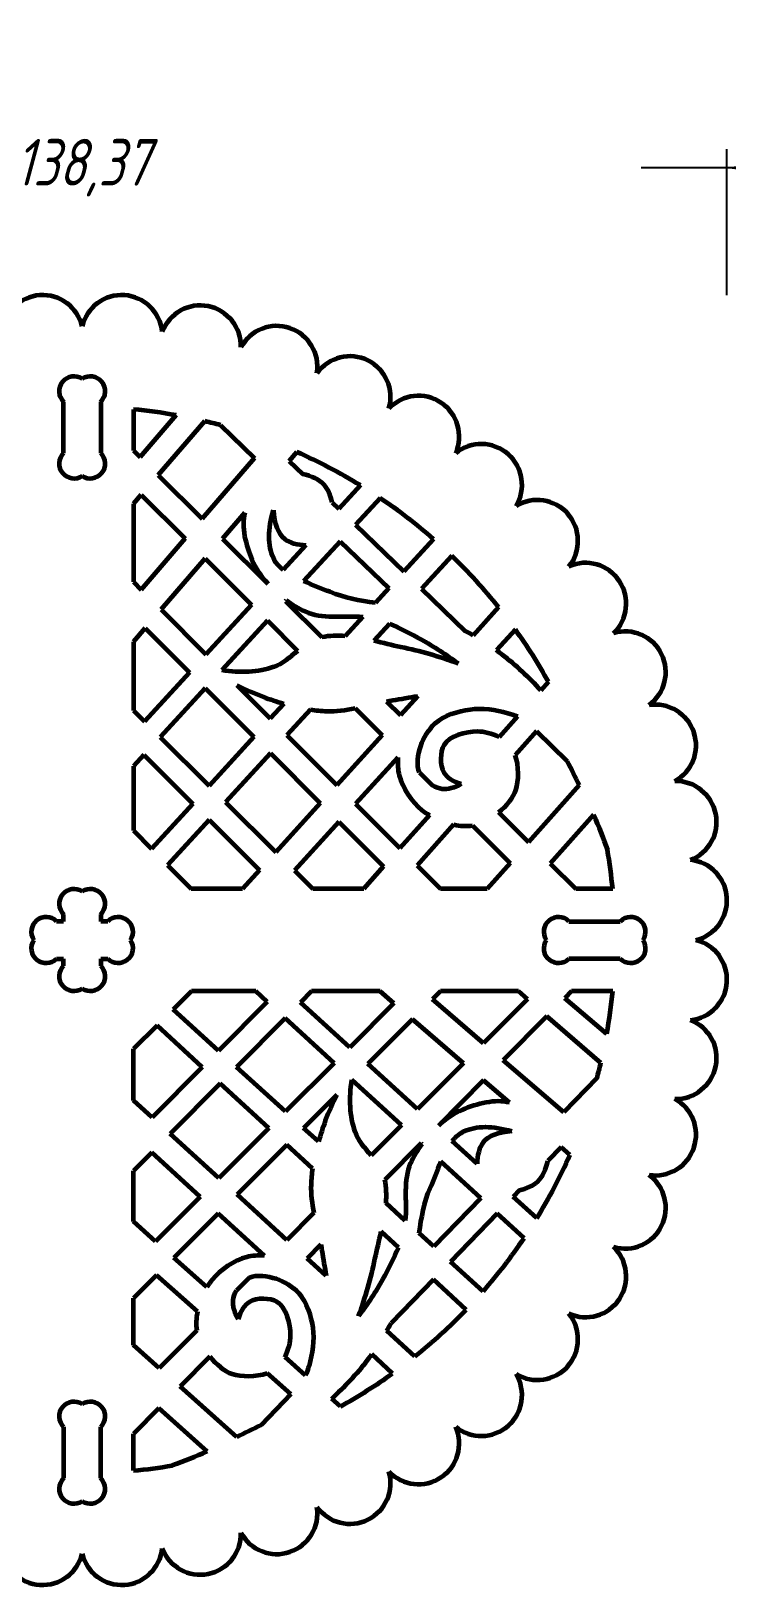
# Model space of a CAD drawing. Header units: millimetres. Extents: x -301 to 292, y 59 to 447.
# Drawn here: x 147 to 221.7, y 253.7 to 420.4 of the extents above; entities that cross this region are included whole.
import ezdxf

# ---------------------------------------------------------------- set-up
doc = ezdxf.new("R2010")
doc.units = ezdxf.units.MM
doc.linetypes.add('K5LT32775', pattern=[0])
doc.linetypes.add('K5LT_THIN', pattern=[0])
doc.styles.add('KDIMTEXTSTYLE', font='GOST_AU.SHX', dxfattribs={"width": 0.96, "oblique": 15, "height": 5})
doc.dimstyles.new('KDIMSTYLE (1.00)', dxfattribs={"dimtxt": 5, "dimasz": 1, "dimexe": 2, "dimexo": 0, "dimgap": 1, "dimtad": 1, "dimtxsty": 'KDIMTEXTSTYLE', "dimsah": 1, "dimcen": 0, "dimdle": 1, "dimadec": 0, "dimazin": 0, "dimtfac": 0.667, "dimtmove": 0, "dimatfit": 3, "dimfxl": 1, "dimtvp": 1, "dimtolj": 1, "dimtzin": 0, "dimarcsym": 0})

# ---------------------------------------------------------------- blocks, each defined once
blk = doc.blocks.new('KDIMARROW_01')
blk.add_hatch(color=0).paths.add_polyline_path([(0, 0), (-5, 0.658262491226197), (-4.5, 6e-16), (-5, -0.6582624912261956)])
at = {"color": 0, "linetype": 'K5LT_THIN', "lineweight": 18}
for p, q in [((-4.5, 6e-16), (-5, 0.658262491226197)), ((-5, 0.658262491226197), (0, 0)), ((0, 0), (-5, -0.6582624912261956)), ((-5, -0.6582624912261956), (-4.5, 6e-16)), ((0, 0), (-1, 0))]:
    blk.add_line(p, q, dxfattribs=at)

msp = doc.modelspace()

# ---------------------------------------------------------------- linework, layer by layer
at = {"color": 30, "linetype": 'K5LT32775', "lineweight": 60, "true_color": 0xff8000}
for p, q in [((150.4930655470616, 375.1671131626011), (150.4930655470616, 380.6769851020666)), ((154.4930655470616, 380.6769851020667), (154.4930655470616, 375.1671131626013)), ((157.9930655470615, 379.8570464815456), (157.9930655470615, 375.4396029054566)), ((162.5644529012098, 379.2284522904438), (158.7219494178477, 374.7176873317143)), ((165.6722877509648, 378.5830941950354), (160.6533684270863, 372.8047331313594)), ((167.3317245457384, 378.1638630562579), (170.9800651424099, 374.6298869894615)), ((157.9930655470615, 375.4396029054566), (158.7219494178477, 374.7176873317143)), ((175.545444473431, 375.2711793351999), (174.7250277191781, 374.3191598934047)), ((170.9800651424099, 374.6298869894615), (165.382371276724, 368.1209406340128)), ((174.7250277191781, 374.3191598934047), (176.1804505947565, 372.9130242466805)), ((160.6533684270863, 372.8047331313594), (165.382371276724, 368.1209406340128)), ((158.8291217748825, 370.7044491567828), (157.9930655470616, 369.7418844208046)), ((158.8291217748825, 370.7044491567828), (163.5505544905053, 365.9909211151538)), ((182.352888840066, 371.7096942350117), (180.0429449070081, 369.1813315346445)), ((184.4745552791173, 370.3459627445991), (181.821281917495, 367.463217092242)), ((157.9930655470616, 369.7418844208046), (157.9930655470615, 361.3616757355537)), ((169.9401674586123, 368.766762321417), (167.5410945772308, 365.9828552235682)), ((179.3401204825513, 369.8603551319783), (180.0429449070081, 369.1813315346445)), ((181.821281917495, 367.463217092242), (187.0112708360273, 362.4489847705523)), ((163.5505544905053, 365.9909211151539), (158.8405590508183, 360.5141822317969)), ((167.5410945772308, 365.9828552235682), (172.4216572237154, 361.148951875807)), ((176.4958818707998, 365.2988728531786), (174.0660876083796, 362.6393272708161)), ((180.1986634603822, 365.7002640658653), (176.259703808125, 361.4206376328723)), ((180.1986634603822, 365.7002640658653), (185.3927544358512, 360.6689922562056)), ((190.1889575494771, 365.943702873047), (187.0112708360273, 362.4489847705524)), ((165.6993712747743, 363.8457019033116), (160.9825193863495, 358.3722218962657)), ((165.6993712747743, 363.8457019033116), (170.6514970083433, 358.9018670724957)), ((192.1568966745659, 364.1364075550869), (188.9153738531031, 360.6093633297521)), ((157.9930655470615, 361.3616757355537), (158.8405590508183, 360.5141822317969)), ((185.3927544358512, 360.6689922562056), (183.9601990315533, 359.0935136909221)), ((188.9153738531031, 360.6093633297521), (193.6102601730549, 356.073467183982)), ((170.6514970083433, 358.9018670724957), (165.7823870814212, 353.5723542011941)), ((174.387941158765, 359.3869928084326), (174.2986136048993, 359.2899396282865)), ((174.2986136048993, 359.2899396282865), (178.2247383092729, 355.4013495769184)), ((197.1817583082235, 358.625875250843), (194.4407209451719, 355.6135893987394)), ((160.9825193863495, 358.3722218962657), (165.7823870814212, 353.5723542011941)), ((172.3660256413627, 357.1902089219575), (167.4767089135636, 351.8780323690516)), ((172.3660256413627, 357.1902089219575), (175.6152774028083, 353.9463970931436)), ((182.6047249339593, 357.6028066787189), (180.7281760635247, 355.5390383154103)), ((185.4662605703346, 356.8564435582281), (183.7815854497274, 355.0233780569273)), ((159.271558736171, 356.3868068073214), (157.9930655470615, 354.9032310929965)), ((159.271558736171, 356.3868068073214), (164.0151856300423, 351.6380534721776)), ((198.9888843130372, 356.2384284820575), (196.9422902522096, 354.008308323384)), ((157.9930655470615, 354.9032310929965), (157.9930655470615, 347.5466779021101)), ((164.0151856300423, 351.6380534721776), (159.1910019103601, 346.3577148449037)), ((169.1006296487573, 350.254111633858), (172.6737275502498, 346.6810137323655)), ((202.5342811943016, 350.6297853403154), (201.7035620873123, 349.6991515641006)), ((165.7017993087833, 349.9496170687225), (160.8658446793746, 344.6954177146084)), ((165.7017993087833, 349.9496170687225), (170.9073654582087, 344.738425259912)), ((185.1616549423307, 348.5307514585169), (186.6522607600323, 347.0543961744454)), ((188.5125056941811, 349.0987278468693), (186.6522607600323, 347.0543961744454)), ((157.9930655470615, 347.5466779021101), (159.1910019103601, 346.3577148449037)), ((174.1266241879602, 348.2788629348591), (172.6737275502498, 346.6810137323655)), ((176.9968680124599, 347.6410458088872), (174.4667129241494, 344.8880283584658)), ((181.7811672332533, 347.7908302625013), (184.684714180729, 344.8921444648985)), ((199.2124687457192, 346.9084421848589), (197.2334970352795, 344.6914498219608)), ((201.2343701797521, 345.3239636288326), (198.9715405932987, 342.7719001854642)), ((201.2343701797521, 345.3239636288326), (204.5357241330003, 342.1260972154152)), ((160.8658446793746, 344.6954177146083), (166.1234342240361, 339.4772108631653)), ((170.9073654582087, 344.738425259912), (166.1234342240361, 339.4772108631653)), ((174.4667129241494, 344.8880283584658), (179.8146235263906, 339.5401177562246)), ((184.684714180729, 344.8921444648985), (179.8146235263906, 339.5401177562246)), ((159.114829003281, 342.7929628449067), (157.9930655470615, 341.5741820086898)), ((159.114829003281, 342.7929628449066), (164.3713407739813, 337.5503145863069)), ((172.6895434004083, 342.9543213166245), (167.8860855419656, 337.7277629258945)), ((172.6895434004083, 342.9543213166245), (178.0439056564778, 337.5941725971016)), ((186.3726586063332, 342.4908564483937), (181.8222961250106, 337.5324451576047)), ((157.9930655470615, 341.5741820086898), (157.9930655470615, 334.6649925337118)), ((188.6904703952219, 340.8930947310191), (190.0974557598257, 339.4884649566124)), ((205.8333670545479, 339.5374978366155), (200.4078845469388, 333.4302793071078)), ((164.3713407739813, 337.5503145863069), (159.9518427603951, 332.6898921769337)), ((167.8860855419656, 337.7277629258945), (173.2873697264374, 332.3669377989842)), ((178.0439056564778, 337.5941725971016), (173.2873697264374, 332.3669377989843)), ((181.8222961250106, 337.5324451576047), (186.5885540495163, 332.7661872330989)), ((166.1200724543525, 335.806195006863), (161.6667887446785, 330.9606549761145)), ((166.1200724543525, 335.806195006863), (171.5180141913331, 330.4224897890519)), ((180.0426772668448, 335.5932409127012), (175.2731599950636, 330.3960223638309)), ((180.0426772668448, 335.5932409127012), (184.8321784512498, 330.7985637106422)), ((189.7548168734345, 336.3132720461481), (186.5885540495164, 332.7661872330989)), ((192.3493713691806, 335.303288278564), (188.4496429502329, 330.9050983323824)), ((194.3751288289898, 335.2179536142165), (198.4139953256166, 331.1858490317974)), ((197.1802486721372, 336.6270582423797), (200.4078845469388, 333.4302793071078)), ((207.3801862207594, 336.3483887988244), (202.724727251616, 331.1355861502765)), ((157.9930655470615, 334.6649925337118), (159.9518427603951, 332.6898921769337)), ((161.6667887446786, 330.9606549761145), (164.1843802066707, 328.4220835852724)), ((171.5180141913331, 330.4224897890519), (169.697739351875, 328.4220835852724)), ((175.2731599950636, 330.3960223638309), (177.2619964247809, 328.4220835852724)), ((184.8321784512498, 330.7985637106422), (182.7108418976222, 328.4220835852724)), ((188.4496429502329, 330.9050983323824), (190.9326576973428, 328.4220835852725)), ((198.4139953256166, 331.1858490317975), (195.9587432312618, 328.4220835852724)), ((202.724727251616, 331.1355861502765), (205.4644219263209, 328.4220835852724)), ((169.697739351875, 328.4220835852724), (164.1843802066707, 328.4220835852724)), ((182.7108418976222, 328.4220835852724), (177.2619964247809, 328.4220835852724)), ((195.9587432312618, 328.4220835852724), (190.9326576973428, 328.4220835852724)), ((209.4280284433347, 328.4220835852724), (205.4644219263209, 328.4220835852724)), ((150.4930655470615, 324.9220835852724), (150.4930655470615, 325.6770195550051)), ((154.4930655470615, 325.6770195550052), (154.4930655470615, 324.9220835852724)), ((150.4930655470615, 324.9220835852724), (149.7381295773287, 324.9220835852724)), ((155.2480015167942, 324.9220835852724), (154.4930655470615, 324.9220835852724)), ((204.7380951243902, 324.9220835852724), (210.2479670638556, 324.9220835852724)), ((149.7381295773287, 320.9220835852724), (150.4930655470614, 320.9220835852724)), ((150.4930655470614, 320.1671476155398), (150.4930655470614, 320.9220835852724)), ((154.4930655470615, 320.9220835852724), (154.4930655470615, 320.1671476155396)), ((154.4930655470615, 320.9220835852724), (155.2480015167942, 320.9220835852724)), ((210.2479670638556, 320.9220835852724), (204.7380951243902, 320.9220835852724)), ((164.2359744955008, 317.4220835852724), (162.2608741387227, 315.4633063719388)), ((171.1451639704789, 317.4220835852724), (164.2359744955008, 317.4220835852724)), ((172.3639448066958, 316.3003201290529), (171.1451639704789, 317.4220835852724)), ((177.1176598638992, 317.4220835852724), (175.9286968066928, 316.2241472219739)), ((184.4742130547855, 317.4220835852724), (177.1176598638992, 317.4220835852724)), ((185.9577887691105, 316.1435903961629), (184.4742130547855, 317.4220835852724)), ((190.9326576973427, 317.4220835852724), (190.085164193586, 316.5745900815156)), ((199.3128663825937, 317.4220835852724), (190.9326576973427, 317.4220835852724)), ((200.2754311185718, 316.5860273574514), (199.3128663825937, 317.4220835852724)), ((205.0105848672457, 317.4220835852724), (204.2886692935033, 316.6931997144863)), ((209.4280284433346, 317.4220835852724), (205.0105848672457, 317.4220835852724)), ((167.121296548096, 311.0438083583526), (162.2608741387227, 315.4633063719389)), ((172.3639448066957, 316.3003201290529), (167.121296548096, 311.0438083583526)), ((181.2090354339666, 311.3999635022917), (175.9286968066928, 316.2241472219739)), ((185.9577887691105, 316.1435903961629), (181.2090354339666, 311.3999635022917)), ((195.5619030769429, 311.8645946418286), (190.085164193586, 316.5745900815156)), ((200.2754311185718, 316.5860273574514), (195.5619030769429, 311.8645946418286)), ((208.7994342522329, 312.8506962311241), (204.2886692935033, 316.6931997144863)), ((160.5316369379036, 313.7483603876554), (157.9930655470615, 311.2307689256633)), ((165.377176968652, 309.2950766779815), (160.5316369379036, 313.7483603876555)), ((174.2663996763974, 314.5493044529593), (169.0481928249544, 309.2917149082978)), ((179.5205990305116, 309.7133498235507), (174.2663996763974, 314.5493044529593)), ((187.9432038580548, 314.4326297459845), (183.1433361629832, 309.6327620509128)), ((193.4166838651007, 309.7157778575597), (187.9432038580548, 314.4326297459845)), ((202.3757150931485, 314.7617807052476), (197.6919225958018, 310.03277785561)), ((208.1540761568244, 309.7428613813692), (202.3757150931485, 314.7617807052476)), ((157.9930655470615, 305.717409780459), (157.9930655470615, 311.2307689256633)), ((165.377176968652, 309.2950766779815), (159.993471750841, 303.8971349410009)), ((174.309407221701, 304.5077836741253), (169.0481928249544, 309.2917149082978)), ((179.5205990305116, 309.7133498235506), (174.309407221701, 304.5077836741253)), ((188.4728490342847, 304.7636521239907), (183.1433361629831, 309.6327620509128)), ((193.4166838651007, 309.7157778575597), (188.4728490342847, 304.7636521239907)), ((204.2008689512506, 304.435083989924), (197.6919225958018, 310.03277785561)), ((167.2987448876835, 307.5290635903683), (161.9379197607733, 302.1277794058966)), ((172.5253032784135, 302.7256057319256), (167.2987448876835, 307.5290635903683)), ((186.7611908837466, 303.0491234909713), (181.4490143308407, 307.9384402187703)), ((195.5538371853572, 307.8740545551032), (190.7199338375961, 302.9934919086186)), ((198.3377442832061, 305.4749816737216), (195.5538371853572, 307.8740545551032)), ((207.7348450180469, 308.0834245865955), (204.2008689512506, 304.4350839899241)), ((159.993471750841, 303.8971349410009), (157.9930655470615, 305.717409780459)), ((179.825093595647, 306.3145194835766), (176.2519956941545, 302.7414215820842)), ((167.1651545588907, 297.3712434758562), (161.9379197607734, 302.1277794058966)), ((172.5253032784135, 302.7256057319256), (167.1651545588907, 297.3712434758562)), ((177.8498448966482, 301.2885249443737), (176.2519956941545, 302.7414215820842)), ((186.7611908837466, 303.0491234909713), (183.5173790549327, 299.7998717295256)), ((159.9670043256199, 300.1419891372704), (157.9930655470615, 298.153152707553)), ((165.1642228744903, 295.3724718654891), (159.9670043256199, 300.1419891372704)), ((174.4590103202549, 300.9484362081845), (169.1110997180137, 295.6005256059433)), ((177.2120277706763, 298.4182811198741), (174.4590103202549, 300.9484362081845)), ((188.8609215900755, 301.1165355274347), (184.9723315387074, 297.190410823061)), ((188.9579747702216, 301.0272079735689), (188.8609215900755, 301.1165355274347)), ((194.8698548149676, 298.9192672615342), (192.2103092326051, 301.3490615239544)), ((203.8901418551937, 300.6901214131559), (202.4840062084695, 299.2346985375774)), ((204.842161296989, 299.8697046589029), (203.8901418551937, 300.6901214131559)), ((195.2712460276544, 295.2164856719517), (190.9916195946613, 299.155445324209)), ((157.9930655470615, 292.7043072347117), (157.9930655470615, 298.153152707553)), ((165.1642228744903, 295.3724718654892), (160.3695456724313, 290.5829706810842)), ((174.4631264266876, 290.7304349516049), (169.1110997180137, 295.6005256059433)), ((195.2712460276544, 295.2164856719517), (190.2399742179946, 290.0223946964828)), ((199.4313370937674, 296.0750286497827), (198.7523134964336, 295.3722042253258)), ((201.2806761968007, 293.0622602922679), (198.7523134964336, 295.3722042253258)), ((167.1034271193937, 293.5928530073233), (162.337169194888, 288.8265950828176)), ((172.0618384101827, 289.0424905260007), (167.1034271193937, 293.5928530073233)), ((177.3618122242904, 293.6339818990807), (174.4631264266876, 290.7304349516049)), ((187.173788640508, 292.8104241983747), (185.1100202771994, 294.6869730688092)), ((197.034199054031, 293.593867214839), (192.0199667323414, 288.4038782963066)), ((199.9169447063881, 290.9405938532167), (197.034199054031, 293.5938672148389)), ((160.3695456724313, 290.5829706810842), (157.9930655470615, 292.7043072347117)), ((178.1017334203059, 290.2534941900032), (176.6253781362344, 288.7628883723016)), ((186.4274255200172, 289.9488885619994), (184.5943600187164, 291.6335636826066)), ((190.2399742179946, 290.0223946964828), (188.6644956527111, 291.4549501007807)), ((165.8842540079371, 285.6603322588995), (162.337169194888, 288.8265950828176)), ((178.6697098086584, 286.9026434381528), (176.6253781362344, 288.7628883723016)), ((160.4760802941715, 286.9655061821011), (157.9930655470616, 284.4824914349912)), ((164.874270240353, 283.0657777631534), (160.4760802941714, 286.9655061821011)), ((195.5146848348361, 285.2261915828569), (192.0199667323415, 288.4038782963066)), ((170.4640766928081, 286.7246787371121), (169.0594469184014, 285.3176933725082)), ((190.1803452915411, 286.4997752792309), (185.644449145771, 281.804888959279)), ((193.7073895168759, 283.2582524577681), (190.1803452915411, 286.4997752792309)), ((157.9930655470615, 279.4564059010722), (157.9930655470615, 284.4824914349911)), ((164.7889355760056, 281.0400203033442), (160.7568309935865, 277.0011538067174)), ((188.1968572126321, 278.2333908241104), (185.1845713605285, 280.974428187162)), ((160.7568309935866, 277.0011538067174), (157.9930655470615, 279.4564059010722)), ((185.8094104438466, 276.4262648192968), (183.579290285173, 278.4728588801244)), ((166.1980402041688, 278.2349004601967), (163.0012612688969, 275.0072645853951)), ((176.4794241466479, 276.2026803866148), (174.2624317837498, 278.1816520970545)), ((174.8949455906216, 274.1807789525819), (172.3428821472532, 276.4436085390352)), ((169.1084797984045, 269.581782077786), (163.0012612688969, 275.0072645853951)), ((174.8949455906216, 274.1807789525819), (171.6970791772042, 270.8794249993336)), ((180.2007673021045, 272.8808679380324), (179.2701335258897, 273.7115870450216)), ((160.7065681120655, 272.690421880718), (157.9930655470615, 269.9507272060131)), ((165.9193707606135, 268.0349629115745), (160.7065681120655, 272.690421880718)), ((150.4930655470612, 270.6770540079438), (150.4930655470612, 265.1671820684784)), ((154.4930655470612, 265.1671820684783), (154.4930655470612, 270.6770540079439)), ((157.9930655470615, 265.9871206889993), (157.9930655470615, 269.9507272060131))]:
    msp.add_line(p, q, dxfattribs=at)
for centre, radius, start, end in [((148.2442394641113, 387.7466427472927), 4.370611462900513, 13.55744193793957, 173.9425580620316), ((156.7418916300117, 387.7466427472927), 4.370611462900513, 6.057441937968413, 166.4425580620604), ((165.1668452036338, 386.6374765672656), 4.370611462900513, 358.557441937852, 158.9425580620062), ((173.3749468935025, 384.4381223480755), 4.370611462900513, 351.0574419380296, 151.4425580621833), ((181.2257538039792, 381.1862116501912), 4.370611462900514, 343.5574419379607, 143.9425580620654), ((151.6155975621953, 381.7995171172003), 1.587499999999989, 56.44510074519732, 225.0000000000007), ((153.370533531928, 381.7995171172003), 1.587499999999989, 314.9999999999998, 123.5548992548027), ((188.584936452172, 376.9373855672413), 4.370611462900513, 336.0574419379329, 136.4425580620379), ((152.4930655470615, 322.9220835852724), 57.2, 79.85888192174748, 84.48226562621952), ((152.4930655470615, 322.9220835852724), 57.2, 74.96452134733896, 76.6790251905443), ((151.6155975621953, 374.0445811474676), 1.587499999999989, 135.0000000000003, 303.5548992548027), ((153.370533531928, 374.0445811474676), 1.587499999999989, 236.4451007451973, 45.00000000000107), ((152.4930655470615, 322.9220835852724), 57.2, 58.53182510291315, 66.23329004433181), ((195.3265771826165, 371.7643426915041), 4.370611462900513, 328.5574419377569, 128.9425580619707), ((152.4930655470615, 322.9220835852724), 57.2, 48.77489406576967, 56.00524884111849), ((201.3353246532932, 365.7555952208274), 4.370611462900514, 321.0574419380304, 121.4425580622442), ((152.4930655470615, 322.9220835852724), 57.2, 38.62291882559065, 46.0982670825341), ((206.5083675290306, 359.013954490383), 4.370611462900514, 313.5574419379632, 113.9425580620682), ((152.4930655470615, 322.9220835852724), 57.2, 28.97319442891, 35.62330022180946), ((210.7571936119806, 351.6547718421903), 4.370611462900513, 306.0574419379356, 106.4425580620404), ((214.0091043098651, 343.8039649317136), 4.370611462900513, 298.5574419378177, 98.9425580619714), ((216.2084585290553, 335.595863241845), 4.370611462900514, 291.0574419379948, 91.442558062149), ((152.4930655470615, 322.9220835852724), 57.2, 5.517734373780501, 9.728862918271767), ((217.3176247090826, 327.1709096682229), 4.370611462900513, 283.5574419379396, 83.94255806203155), ((151.615597562195, 326.7995515701388), 1.587499999999989, 56.44510074519732, 225.0000000000033), ((153.3705335319278, 326.7995515701388), 1.587499999999989, 315.000000000004, 123.5548992548027), ((148.6155975621951, 323.7995515701388), 1.587499999999989, 44.99999999999964, 213.5548992548032), ((156.3705335319278, 323.7995515701388), 1.587499999999989, 326.4451007451967, 135.0000000000004), ((203.6155631092565, 323.7995515701388), 1.587499999999989, 44.99999999999964, 213.5548992548032), ((211.3704990789893, 323.7995515701388), 1.587499999999989, 326.4451007451967, 135.0000000000004), ((148.6155975621951, 322.0446156004061), 1.587499999999989, 146.4451007451968, 315.0000000000003), ((156.3705335319278, 322.0446156004061), 1.587499999999989, 224.9999999999996, 33.55489925480326), ((203.6155631092565, 322.0446156004061), 1.587499999999989, 146.4451007451968, 315.0000000000005), ((211.3704990789893, 322.0446156004061), 1.587499999999989, 224.9999999999996, 33.55489925480326), ((217.3176247090818, 318.6732575023223), 4.370611462900513, 276.0574419379685, 76.44255806206041), ((151.615597562195, 319.0446156004061), 1.587499999999989, 134.999999999998, 303.5548992548027), ((153.3705335319278, 319.0446156004061), 1.587499999999989, 236.4451007451973, 44.9999999999972), ((152.4930655470615, 322.9220835852724), 57.2, 349.8588819217475, 354.4822656262195), ((216.2084585290547, 310.2483039287001), 4.370611462900513, 268.557441937852, 68.94255806200626), ((152.4930655470615, 322.9220835852724), 57.2, 344.964521347339, 346.6790251905443), ((214.0091043098645, 302.0402022388315), 4.370611462900513, 261.0574419380296, 61.44255806218332), ((152.4930655470615, 322.9220835852724), 57.2, 328.5318251029131, 336.2332900443319), ((210.7571936119803, 294.1893953283547), 4.370611462900514, 253.5574419379606, 53.94255806206539), ((152.4930655470615, 322.9220835852724), 57.2, 318.7748940657696, 326.0052488411185), ((206.5083675290304, 286.8302126801619), 4.370611462900513, 246.0574419379329, 46.44255806203788), ((152.4930655470615, 322.9220835852724), 57.2, 308.6229188255907, 316.0982670825341), ((201.3353246532931, 280.0885719497174), 4.370611462900513, 238.5574419377568, 38.94255806197071), ((152.4930655470615, 322.9220835852724), 57.2, 298.97319442891, 305.6233002218095), ((195.3265771826165, 274.0798244790408), 4.370611462900514, 231.0574419380304, 31.44255806224416), ((151.6155975621948, 271.7995860230774), 1.587499999999989, 56.44510074519732, 225.0000000000038), ((153.3705335319275, 271.7995860230774), 1.587499999999989, 315.0000000000032, 123.5548992548027), ((188.5849364521721, 268.9067816033034), 4.370611462900514, 223.5574419379631, 23.94255806206817), ((151.6155975621948, 264.0446500533447), 1.587499999999989, 134.9999999999992, 303.5548992548027), ((153.3705335319275, 264.0446500533447), 1.587499999999989, 236.4451007451973, 44.99999999999995), ((152.4930655470615, 322.9220835852724), 57.2, 275.5177343737805, 279.7288629182718), ((181.2257538039794, 264.6579555203534), 4.370611462900513, 216.0574419379356, 16.44255806204036), ((173.3749468935027, 261.4060448224689), 4.370611462900513, 208.5574419378177, 8.942558061971395), ((165.1668452036341, 259.2066906032787), 4.370611462900514, 201.0574419379948, 1.442558062149002), ((148.2442394641113, 258.0975244232522), 4.370611462900513, 186.0574419379684, 346.4425580620604), ((156.7418916300119, 258.0975244232514), 4.370611462900513, 193.5574419379396, 353.9425580620315)]:
    msp.add_arc(centre, radius, start, end, dxfattribs=at)
for points, knots in [([(179.3401204825513, 369.8603551319783), (179.1673822289696, 370.617380852705), (178.8462090976298, 371.3321726381504), (178.4355444967306, 371.7835134154182), (177.9548200343675, 372.3118534574364), (177.0763504077258, 372.7049824388122), (176.180450597796, 372.9130242437439)], [0, 0, 0, 0, 1, 1, 1, 2, 2, 2, 2]), ([(169.9401674586235, 368.7667623214114), (169.5296939496741, 367.3113853857403), (170.0763474303793, 365.2215795712013), (170.7048404631398, 363.7372704416808), (171.0878719138412, 362.8326668111957), (171.6921121894831, 361.9511778909647), (172.4216572237155, 361.148951875807)], [0, 0, 0, 0, 1, 1, 1, 2, 2, 2, 2]), ([(174.0660876083796, 362.6393272708161), (173.6052738156482, 363.0011542194435), (173.2381485756329, 363.4130474200922), (173.0187926908812, 363.8950399117541), (172.3977070556953, 365.2597564917426), (172.3977070556953, 366.9776907214294), (173.0187926908812, 369.0488426008146)], [0, 0, 0, 0, 1, 1, 1, 2, 2, 2, 2]), ([(173.0187926908812, 369.0488426008146), (173.101632488316, 367.571343217646), (173.5048211340588, 366.53707669161), (174.2283586281097, 365.9460430227067), (174.715955522365, 365.5477413676756), (175.6285004903281, 365.3081262321776), (176.4958818706876, 365.2988728537513)], [0, 0, 0, 0, 1, 1, 1, 2, 2, 2, 2]), ([(183.9601990315531, 359.0935136909221), (182.2854751434496, 359.3307207104104), (180.6274576461173, 359.6077712757304), (179.1192122003814, 360.2663421000686), (178.2523655272747, 360.6448480850837), (177.22840524177, 361.0033903613879), (176.2597038262331, 361.4206376250726)], [0, 0, 0, 0, 1, 1, 1, 2, 2, 2, 2]), ([(174.3879411587651, 359.3869928084326), (175.0573192292153, 358.8964775685341), (175.7549662515844, 358.4798581671229), (176.4371312091356, 358.1627491657582), (178.2059021401659, 357.3405240171732), (180.5061766807827, 357.7730733544797), (182.6047249340194, 357.602806678714)], [0, 0, 0, 0, 1, 1, 1, 2, 2, 2, 2]), ([(185.4662605703347, 356.8564435582281), (186.6448081978085, 356.3805802777683), (187.7927810172734, 355.7803760002017), (188.9009193449249, 355.1651292343658), (190.2700462774233, 354.4049796246832), (191.5847918613673, 353.5460125098397), (192.8451560967569, 352.5882278898356)], [0, 0, 0, 0, 1, 1, 1, 2, 2, 2, 2]), ([(175.6152774028079, 353.9463970931433), (174.8054247642995, 353.2707506675167), (174.0041114466393, 352.5456891410616), (173.077228592196, 352.230326454885), (171.3662234760707, 351.6481739564366), (169.4993835831932, 351.5307425944922), (167.4767089135636, 351.8780323690516)], [0, 0, 0, 0, 1, 1, 1, 2, 2, 2, 2]), ([(192.8451560967569, 352.5882278898356), (190.8264543733054, 353.3323887988503), (188.7778865369482, 353.9191553372791), (186.6994525876855, 354.348527505122), (185.7582679454848, 354.5429616319825), (184.7739037470097, 354.7970378940113), (183.7815854497273, 355.0233780569272)], [0, 0, 0, 0, 1, 1, 1, 2, 2, 2, 2]), ([(201.7035620873123, 349.6991515641006), (200.4548755928085, 351.1063855300951), (199.04297405075, 352.4074084024572), (197.5782401989553, 353.5348447102753), (197.3694311014757, 353.6955694437228), (197.1573504911789, 353.8533864158951), (196.9422902522095, 354.008308323384)], [0, 0, 0, 0, 1, 1, 1, 2, 2, 2, 2]), ([(169.1006296487597, 350.2541116338639), (170.0161096463254, 349.7843027260098), (170.9520884113353, 349.3717669053108), (171.9085659437894, 349.0165041717669), (172.6294288925763, 348.7487553402398), (173.3721852587201, 348.4975737233099), (174.1266241916586, 348.2788629389329)], [0, 0, 0, 0, 1, 1, 1, 2, 2, 2, 2]), ([(185.161654889122, 348.5307514472345), (185.3821888028286, 348.5741740898087), (185.6026334951448, 348.6147300757794), (185.8229556013805, 348.6512970941398), (186.7195284648661, 348.8001019368345), (187.6160451624797, 348.9492455210941), (188.5125056942212, 349.0987278469186)], [0, 0, 0, 0, 1, 1, 1, 2, 2, 2, 2]), ([(176.996868012421, 347.6410458107311), (177.5793498862877, 347.5557631330662), (178.1611934004533, 347.5006436949037), (178.7379382954155, 347.4826344457332), (179.7484408917774, 347.4510808191571), (180.7639413443438, 347.5905049757636), (181.7811672327472, 347.790830263013)], [0, 0, 0, 0, 1, 1, 1, 2, 2, 2, 2]), ([(188.6904703952191, 340.8930947310251), (188.3415866311284, 341.6490569678432), (188.5473109088529, 342.8559096210395), (188.8217118635909, 343.727088668206), (189.1029257814219, 344.6198977811333), (189.7108101507804, 345.5491079909154), (190.3921022973873, 346.1739760883074), (191.3328660866373, 347.036826602601), (192.8308205672559, 347.4854574441595), (194.1172144891833, 347.6713251065783), (195.4224706463515, 347.8599181235813), (196.8934965312566, 347.6377609870048), (198.1710130508437, 347.2695973211885), (198.5178393477412, 347.1696464877476), (198.8665665533063, 347.048395011583), (199.2124687457201, 346.9084421848584)], [0, 0, 0, 0, 1, 1, 1, 2, 2, 2, 3, 3, 3, 4, 4, 4, 5, 5, 5, 5]), ([(197.2334970352796, 344.6914498219608), (196.5003625600206, 345.0538019999341), (195.6281170702201, 345.2838874105607), (194.9166118342944, 345.2913919799707), (193.7114746312653, 345.304103110307), (191.8172680475622, 344.7822212351453), (191.3010617657864, 343.8305636694625), (190.9143015450936, 343.1175477626019), (190.8422625987205, 341.6372507261634), (191.3010617657864, 340.908907048446), (191.6525843492107, 340.35086494726), (192.2734363811767, 339.9369635926159), (193.1636178616845, 339.667202984514)], [0, 0, 0, 0, 1, 1, 1, 2, 2, 2, 3, 3, 3, 4, 4, 4, 4]), ([(186.3726586063335, 342.4908564483937), (186.3246395213819, 341.8191524951753), (186.3646047908308, 341.1644334371265), (186.5168490488719, 340.5802206785816), (186.864620846994, 339.2457025552769), (187.874560467466, 337.7542352949666), (188.9505497388749, 336.8713414668571), (189.1904558522392, 336.6744885497851), (189.4617182391218, 336.4870418259028), (189.7548168734345, 336.3132720461481)], [0, 0, 0, 0, 1, 1, 1, 2, 2, 2, 3, 3, 3, 3]), ([(197.1802486721328, 336.6270582423846), (198.0508648434794, 337.3252832781819), (198.7720916288141, 338.1872016822115), (199.0434518114801, 339.0098302447853), (199.3702687716658, 340.0005760629114), (199.3692166797474, 341.5791397025039), (198.9715405932878, 342.771900185497)], [0, 0, 0, 0, 1, 1, 1, 2, 2, 2, 2]), ([(193.1636178616845, 339.667202984514), (192.4374728872295, 339.2413738607944), (191.7571057508818, 339.060799362658), (191.1225164526414, 339.125479490105), (190.7976608761302, 339.1585901967445), (190.4397890770971, 339.2928430063802), (190.0974557598389, 339.4884649566627)], [0, 0, 0, 0, 1, 1, 1, 2, 2, 2, 2]), ([(183.5173790549323, 299.799871729526), (182.8417326293057, 300.6097243680344), (182.1166711028507, 301.4110376856947), (181.8013084166741, 302.3379205401379), (181.2191559182257, 304.0489256562632), (181.1017245562812, 305.9157655491407), (181.4490143308407, 307.9384402187703)], [0, 0, 0, 0, 1, 1, 1, 2, 2, 2, 2]), ([(179.825093595653, 306.3145194835743), (179.3552846877988, 305.3990394860085), (178.9427488670998, 304.4630607209987), (178.587486133556, 303.5065831885445), (178.3197373020288, 302.7857202397577), (178.0685556850989, 302.0429638736139), (177.8498449007219, 301.2885249406754)], [0, 0, 0, 0, 1, 1, 1, 2, 2, 2, 2]), ([(198.3377442832005, 305.4749816737104), (196.8823673475293, 305.8854551826599), (194.7925615329903, 305.3388017019546), (193.3082524034698, 304.7103086691942), (192.4036487729848, 304.3272772184927), (191.5221598527538, 303.7230369428509), (190.719933837596, 302.9934919086185)], [0, 0, 0, 0, 1, 1, 1, 2, 2, 2, 2]), ([(192.2103092326051, 301.3490615239544), (192.5721361812325, 301.8098753166857), (192.9840293818813, 302.1770005567011), (193.4660218735431, 302.3963564414527), (194.8307384535316, 303.0174420766386), (196.5486726832185, 303.0174420766386), (198.6198245626036, 302.3963564414527)], [0, 0, 0, 0, 1, 1, 1, 2, 2, 2, 2]), ([(198.6198245626036, 302.3963564414527), (197.142325179435, 302.313516644018), (196.1080586533991, 301.9103279982751), (195.5170249844958, 301.1867905042242), (195.1187233294647, 300.699193609969), (194.8791081939666, 299.7866486420058), (194.8698548155403, 298.9192672616464)], [0, 0, 0, 0, 1, 1, 1, 2, 2, 2, 2]), ([(188.9579747702216, 301.0272079735689), (188.4674595303231, 300.3578299031186), (188.050840128912, 299.6601828807495), (187.7337311275472, 298.9780179231983), (186.9115059789622, 297.2092469921681), (187.3440553162688, 294.9089724515513), (187.1737886405031, 292.8104241983145)], [0, 0, 0, 0, 1, 1, 1, 2, 2, 2, 2]), ([(188.6644956527111, 291.4549501007808), (188.9017026721995, 293.1296739888843), (189.1787532375195, 294.7876914862167), (189.8373240618577, 296.2959369319526), (190.2158300468727, 297.1627836050593), (190.5743723231768, 298.186743890564), (190.9916195868616, 299.1554453061008)], [0, 0, 0, 0, 1, 1, 1, 2, 2, 2, 2]), ([(199.4313370937674, 296.0750286497826), (200.188362814494, 296.2477669033643), (200.9031545999394, 296.5689400347042), (201.3544953772072, 296.9796046356034), (201.8828354192255, 297.4603290979664), (202.2759644006013, 298.3387987246082), (202.484006205533, 299.2346985345379)], [0, 0, 0, 0, 1, 1, 1, 2, 2, 2, 2]), ([(177.2120277725201, 298.418281119913), (177.1267450948553, 297.8357992460462), (177.0716256566927, 297.2539557318807), (177.0536164075222, 296.6772108369184), (177.0220627809461, 295.6667082405565), (177.1614869375527, 294.6512077879901), (177.3618122248021, 293.6339818995867)], [0, 0, 0, 0, 1, 1, 1, 2, 2, 2, 2]), ([(178.1017334090236, 290.2534942432119), (178.1451560515977, 290.0329603295053), (178.1857120375684, 289.8125156371892), (178.2222790559289, 289.5921935309535), (178.3710838986235, 288.6956206674679), (178.5202274828831, 287.7991039698543), (178.6697098087076, 286.9026434381128)], [0, 0, 0, 0, 1, 1, 1, 2, 2, 2, 2]), ([(182.1592098516246, 282.5699930355771), (182.9033707606393, 284.5886947590286), (183.4901372990681, 286.6372625953857), (183.919509466911, 288.7156965446485), (184.1139435937715, 289.6568811868491), (184.3680198558003, 290.6412453853243), (184.5943600187163, 291.6335636826066)], [0, 0, 0, 0, 1, 1, 1, 2, 2, 2, 2]), ([(172.0618384101827, 289.0424905260004), (171.3901344569644, 289.090509610952), (170.7354153989156, 289.0505443415032), (170.1512026403707, 288.898300083462), (168.8166845170659, 288.5505282853399), (167.3252172567556, 287.5405886648679), (166.4423234286461, 286.464599393459), (166.2454705115741, 286.2246932800948), (166.0580237876919, 285.9534308932122), (165.8842540079371, 285.6603322588995)], [0, 0, 0, 0, 1, 1, 1, 2, 2, 2, 3, 3, 3, 3]), ([(186.4274255200172, 289.9488885619992), (185.9515622395574, 288.7703409345254), (185.3513579619908, 287.6223681150605), (184.7361111961549, 286.5142297874091), (183.9759615864722, 285.1451028549106), (183.1169944716288, 283.8303572709667), (182.1592098516246, 282.5699930355771)], [0, 0, 0, 0, 1, 1, 1, 2, 2, 2, 2]), ([(170.4640766928142, 286.7246787371149), (171.2200389296323, 287.0735625012055), (172.4268915828285, 286.867838223481), (173.2980706299951, 286.593437268743), (174.1908797429223, 286.312223350912), (175.1200899527044, 285.7043389815535), (175.7449580500964, 285.0230468349467), (176.6078085643901, 284.0822830456967), (177.0564394059485, 282.584328565078), (177.2423070683674, 281.2979346431506), (177.4309000853704, 279.9926784859825), (177.2087429487938, 278.5216526010773), (176.8405792829776, 277.2441360814902), (176.7406284495367, 276.8973097845927), (176.619376973372, 276.5485825790277), (176.4794241466475, 276.2026803866138)], [0, 0, 0, 0, 1, 1, 1, 2, 2, 2, 3, 3, 3, 4, 4, 4, 5, 5, 5, 5]), ([(169.238184946303, 282.2515312706495), (168.8123558225834, 282.9776762451045), (168.6317813244471, 283.6580433814522), (168.6964614518941, 284.2926326796926), (168.7295721585336, 284.6174882562038), (168.8638249681693, 284.9753600552369), (169.0594469184517, 285.317693372495)], [0, 0, 0, 0, 1, 1, 1, 2, 2, 2, 2]), ([(174.2624317837498, 278.1816520970544), (174.6247839617231, 278.9147865723133), (174.8548693723498, 279.7870320621138), (174.8623739417598, 280.4985372980396), (174.875085072096, 281.7036745010687), (174.3532031969343, 283.5978810847718), (173.4015456312516, 284.1140873665475), (172.688529724391, 284.5008475872403), (171.2082326879524, 284.5728865336135), (170.4798890102351, 284.1140873665475), (169.921846909049, 283.7625647831233), (169.507945554405, 283.1417127511572), (169.238184946303, 282.2515312706495)], [0, 0, 0, 0, 1, 1, 1, 2, 2, 2, 3, 3, 3, 4, 4, 4, 4]), ([(179.2701335258897, 273.7115870450217), (180.6773674918841, 274.9602735395255), (181.9783903642462, 276.372175081584), (183.1058266720643, 277.8369089333787), (183.2665514055118, 278.0457180308583), (183.4243683776842, 278.2577986411551), (183.579290285173, 278.4728588801244)], [0, 0, 0, 0, 1, 1, 1, 2, 2, 2, 2]), ([(166.1980402041737, 278.2349004602012), (166.8962652399709, 277.3642842888545), (167.7581836440006, 276.6430575035198), (168.5808122065744, 276.3716973208538), (169.5715580247005, 276.0448803606681), (171.1501216642929, 276.0459324525864), (172.3428821472861, 276.4436085390462)], [0, 0, 0, 0, 1, 1, 1, 2, 2, 2, 2])]:
    msp.add_open_spline(points, degree=3, knots=knots, dxfattribs=at)
for points in [[(180.7281760696281, 355.5390382900425), (179.8629143985263, 355.6071653651877), (179.0201350764161, 355.5818577981719), (178.2247383092729, 355.4013495769184)], [(194.4407209451719, 355.6135893987394), (194.166368610053, 355.7708185701075), (193.8893898246987, 355.9241042693108), (193.6102601728688, 356.0734671836423)], [(204.5357241330003, 342.1260972154152), (204.9874971801807, 341.2702219625311), (205.3917423551496, 340.3724099577416), (205.8333670545479, 339.5374978366155)], [(192.3493713684858, 335.3032882839423), (193.0683012231035, 335.1515814622131), (193.773007098044, 335.1099235743882), (194.3751288289898, 335.2179536142165)], [(207.3801862207594, 336.3483887988244), (207.9241690557875, 335.1194949630125), (208.4209209353545, 333.8660578939342), (208.8704418594604, 332.5880775915898)], [(185.1100202518316, 294.6869730627058), (185.1781473269767, 295.5522347338077), (185.1528397599609, 296.3950140559178), (184.9723315387074, 297.1904108230611)], [(164.8742702457313, 283.0657777638482), (164.7225634240021, 282.3468479092305), (164.6809055361772, 281.6421420342899), (164.7889355760056, 281.0400203033442)], [(185.1845713605285, 280.974428187162), (185.3418005318966, 281.248780522281), (185.4950862310997, 281.5257593076353), (185.6444491454314, 281.8048889594651)], [(171.6970791772042, 270.8794249993337), (170.8412039243202, 270.4276519521532), (169.9433919195307, 270.0234067771843), (169.1084797984045, 269.581782077786)], [(165.9193707606135, 268.0349629115745), (164.6904769248015, 267.4909800765464), (163.4370398557232, 266.9942281969794), (162.1590595533788, 266.5447072728735)]]:
    msp.add_open_spline(points, degree=3, dxfattribs=at)

# ---------------------------------------------------------------- dimensions: what is measured, and where the dimension line sits
at = {"color": 7}
msp.add_linear_dim(base=(83.30166148323295, 405.7891440663523), p1=(221.6692810655745, 392.096908596735), p2=(83.30166148323295, 392.096908596735), location=(152.4854712744037, 405.7891440663523), dimstyle='KDIMSTYLE (1.00)', override={"dimexo": 0, "dimpost": '\\H5.0;\\W0.965;\\Q15;<>', "dimblk1": 'KDIMARROW_01', "dimblk2": 'KDIMARROW_01', "dimse1": 0, "dimse2": 0, "dimclrt": 7, "dimtolj": 1}, dxfattribs=at).render()

doc.saveas('drawing.dxf')
